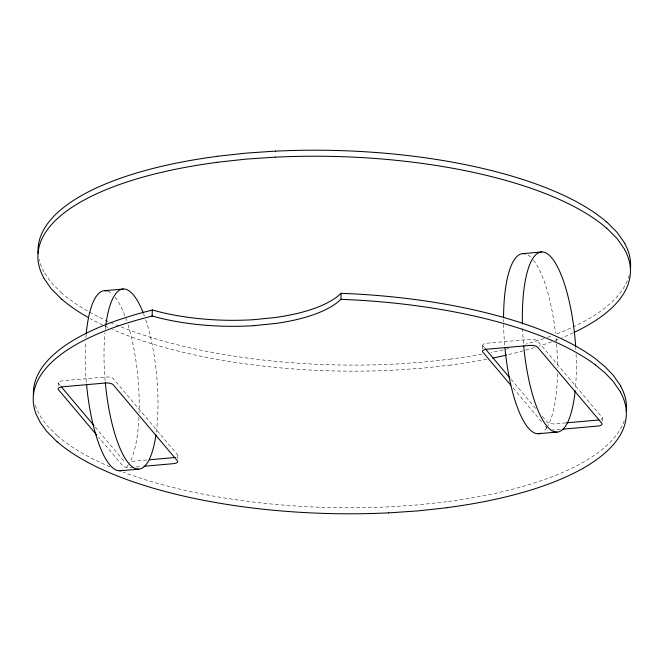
<?xml version="1.0" encoding="UTF-8"?>
<svg xmlns="http://www.w3.org/2000/svg" width="664" height="664" viewBox="0 0 664 664"><rect width="100%" height="100%" fill="white"/><g stroke="black" fill="none" stroke-linecap="round" stroke-linejoin="round"><path stroke-width="0.5" stroke-dasharray="3.32 2.49" d="M58.2 385.668L58.283 382.663M177.811 458.791L177.894 455.786M482.537 349.081L482.645 345.072M602.19 421.2L602.273 418.195M451.047 359.083L422.578 362.187L393.188 364.212M450.881 365.1L422.412 368.205L393.022 370.23A295.995 107.037 1.6 0 1 112.399 329.402M446.814 501.752L418.312 504.856L388.913 506.881M146.802 460.019L130.808 461.43A6.383 2.307 1.6 0 1 129.546 461.497M565.844 422.902L555.187 423.839A6.391 2.307 1.6 0 1 547.178 422.13L542.015 416.013M133.306 467.215L130.642 467.448A6.383 2.307 1.6 0 1 122.649 465.738L98.546 437.186M135.971 466.975L141.299 466.501M560.35 429.384L555.021 429.857A6.391 2.307 1.6 0 1 552.498 429.89M61.868 293.281L51.385 282.723L43.824 271.9M57.353 435.899L46.862 425.334L40.637 416.793L36.346 408.285A296.526 107.228 1.6 0 1 34.81 403.596M482.911 345.994L484.629 348.027M511.031 379.302L536.28 409.215M513.156 388.033L542.994 423.383M545.293 426.105L547.011 428.147M60.266 385.618L58.54 383.584A6.374 2.307 1.6 0 1 62.731 380.796L105.377 377.011A6.366 2.307 1.6 0 1 113.353 378.729L177.628 454.865A6.374 2.307 1.6 0 1 176.126 457.131M95.267 427.093L122.815 459.72A6.383 2.307 1.6 0 0 125.421 461.032M107.925 327.418A295.995 107.037 1.6 0 1 90.329 318.662M573.173 332.863A295.995 107.037 1.6 0 1 561.852 337.827M558.142 339.312A295.995 107.037 1.6 0 1 555.311 340.416M551.46 341.852A295.995 107.037 1.6 0 1 539.11 346.085M534.337 347.587A295.995 107.037 1.6 0 1 507.628 354.808M486.695 359.282A295.995 107.037 1.6 0 1 450.814 365.042M86.328 382.124A90.379 25.896 84.9 0 1 85.623 341.445M85.88 337.719A90.379 25.896 84.9 0 1 86.104 334.988M107.917 291.288A90.379 25.896 84.9 0 1 112.133 293.994M115.162 297.256A90.379 25.896 84.9 0 1 126.65 320.563M128.077 324.945A90.379 25.896 84.9 0 1 139.108 412.618M138.934 417.299A90.379 25.896 84.9 0 1 129.563 462.841M128.467 464.651A90.379 25.896 84.9 0 1 124.957 468.693M105.128 380.464A90.379 25.896 84.9 0 1 104.978 332.423M105.294 329.303A90.379 25.896 84.9 0 1 105.659 326.265M143.432 313.375A90.379 25.896 84.9 0 1 144.453 316.081M145.731 319.757A90.379 25.896 84.9 0 1 156.214 432.895M388.872 506.823A296.21 107.12 1.6 0 1 123.222 472.137M109.917 466.809A296.21 107.12 1.6 0 1 57.519 435.874M624.26 420.652A296.21 107.12 1.6 0 1 446.739 501.694M482.902 345.994A6.383 2.307 1.6 0 1 487.119 343.205L529.747 339.42A6.374 2.307 1.6 0 1 537.74 341.13L602.016 417.274A6.383 2.307 1.6 0 1 600.903 419.382M393.154 364.146A295.995 107.037 1.6 0 1 62.026 293.256M629.231 275.245A295.995 107.037 1.6 0 1 555.477 334.399M550.655 336.192A295.995 107.037 1.6 0 1 547.7 337.246M543.949 338.532A295.995 107.037 1.6 0 1 525.672 344.168M508.815 348.55A295.995 107.037 1.6 0 1 490.87 352.484M481.807 354.219A295.995 107.037 1.6 0 1 450.981 359.025M43.998 271.891A295.995 107.037 1.6 0 1 39.043 259.209M504.673 345.072A90.379 25.896 84.9 0 1 503.544 319.525M527.971 255.067A90.379 25.896 84.9 0 1 530.478 256.943M533.507 260.197A90.379 25.896 84.9 0 1 555.527 333.311M556.058 338.308A90.379 25.896 84.9 0 1 557.553 367.864M557.494 373.658A90.379 25.896 84.9 0 1 547.908 425.79M546.812 427.591A90.379 25.896 84.9 0 1 543.301 431.633M523.464 343.404A90.379 25.896 84.9 0 1 522.468 326.024M575.738 347.529A90.379 25.896 84.9 0 1 575.854 349.488M576.086 354.252A90.379 25.896 84.9 0 1 575.364 388.689"/><path stroke-width="1" d="M152.147 315.989L152.313 309.972A123.57 44.687 1.6 0 0 254.212 319.65L275.444 317.483A123.487 44.654 1.6 0 0 341.08 293.239L340.964 299.265A123.487 44.654 1.6 0 1 275.303 323.517M275.278 323.501L254.03 325.634M217.618 156.223L246.087 153.127L275.477 151.102M217.443 162.24L245.921 159.136L275.311 157.119M446.64 507.769L418.146 510.873L388.739 512.899M104.489 290.707L123.288 289.039M522.834 253.648L541.633 251.98M149.466 459.779L173.453 457.654A6.374 2.307 1.6 0 0 175.18 457.396M566.732 422.819L597.824 420.063A6.383 2.307 1.6 0 0 599.019 419.914M143.963 466.269L173.279 463.671A6.374 2.307 1.6 0 0 177.454 460.882L113.187 384.738A6.366 2.307 1.6 0 0 105.203 383.028L62.565 386.805A6.374 2.307 1.6 0 0 58.374 389.594L96.82 435.144M563.014 429.151L597.658 426.08A6.383 2.307 1.6 0 0 601.841 423.283L537.574 347.147A6.374 2.307 1.6 0 0 529.581 345.438L486.944 349.214A6.383 2.307 1.6 0 0 482.736 352.003L510.857 385.319M119.918 470.801L138.718 469.133M538.263 433.741L557.054 432.073M595.276 364.777L604.946 372.811L612.988 381.186L620.558 392.009M606.796 222.033L617.279 232.591L624.841 243.414M606.63 228.051L617.113 238.608L624.675 249.423M61.702 299.29L51.219 288.732L43.658 277.917M57.187 441.909L46.696 431.343L40.471 422.81L36.18 414.303A296.526 107.228 1.6 0 1 152.28 316.056M485.201 348.708L509.877 377.94M61.412 386.979L94.122 425.732M620.724 385.991L613.163 375.168L605.111 366.794L595.442 358.759A296.517 107.228 1.6 0 0 341.122 293.322M88.495 317.641A295.995 107.037 1.6 0 1 61.86 299.273M624.5 249.432A295.995 107.037 1.6 0 1 574.103 332.423M506.599 355.049A295.995 107.037 1.6 0 1 492.696 358.095M275.344 157.177A295.995 107.037 1.6 0 1 606.473 228.067M43.824 277.909A295.995 107.037 1.6 0 1 217.518 162.298M254.046 325.667A123.57 44.687 1.6 0 1 152.172 315.981M388.706 512.84A296.21 107.12 1.6 0 1 57.353 441.892M620.392 392.017A296.21 107.12 1.6 0 1 446.573 507.711M340.956 299.339A296.517 107.228 1.6 0 1 595.268 364.777M122.475 470.212A90.379 25.896 84.9 0 1 86.511 384.132M86.187 334.092A90.379 25.896 84.9 0 1 107.07 291.006M155.932 434.903A90.379 25.896 84.9 0 1 129.895 464.7A90.379 25.896 84.9 0 1 105.302 382.464M105.784 325.277A90.379 25.896 84.9 0 1 143.092 312.495M33.457 395.196A296.526 107.228 1.6 0 1 152.446 310.038M620.558 386A296.21 107.12 1.6 0 1 626.335 411.207M624.675 243.422A295.995 107.037 1.6 0 1 630.443 268.613M275.51 151.16A295.995 107.037 1.6 0 1 606.639 222.058M38.163 253.407A295.995 107.037 1.6 0 1 217.684 156.289M540.811 433.152A90.379 25.896 84.9 0 1 504.947 348.077M503.553 317.583A90.379 25.896 84.9 0 1 525.407 253.947M575.157 390.781A90.379 25.896 84.9 0 1 549.535 428.894A90.379 25.896 84.9 0 1 523.647 345.413M522.41 323.966A90.379 25.896 84.9 0 1 545.351 252.685A90.379 25.896 84.9 0 1 575.671 346.55"/></g></svg>
